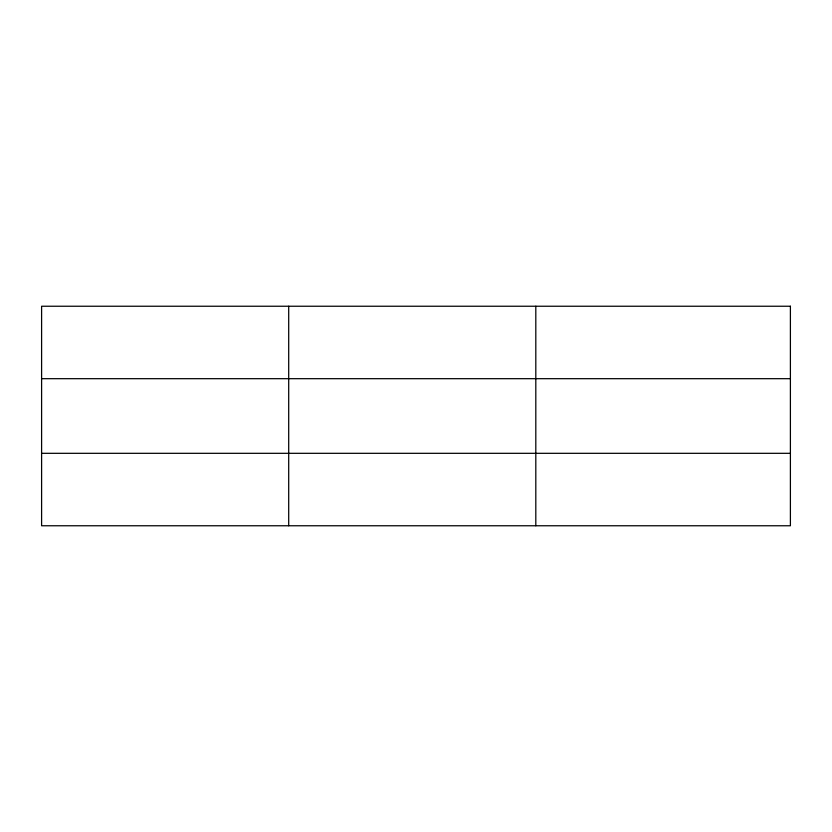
<?xml version="1.0" encoding="UTF-8"?>
<svg xmlns="http://www.w3.org/2000/svg" width="832" height="832" viewBox="0 0 832 832"><rect width="100%" height="100%" fill="white"/><g stroke="black" fill="none" stroke-linecap="round" stroke-linejoin="round"><path stroke-width="1.25" d="M288.704 306.238L288.704 525.762M535.808 306.238L535.808 525.762M41.6 378.685L790.4 378.685M41.6 453.315L790.4 453.315M790.4 306.238L790.4 525.762L41.6 525.762L41.6 306.238L790.4 306.238"/></g></svg>
